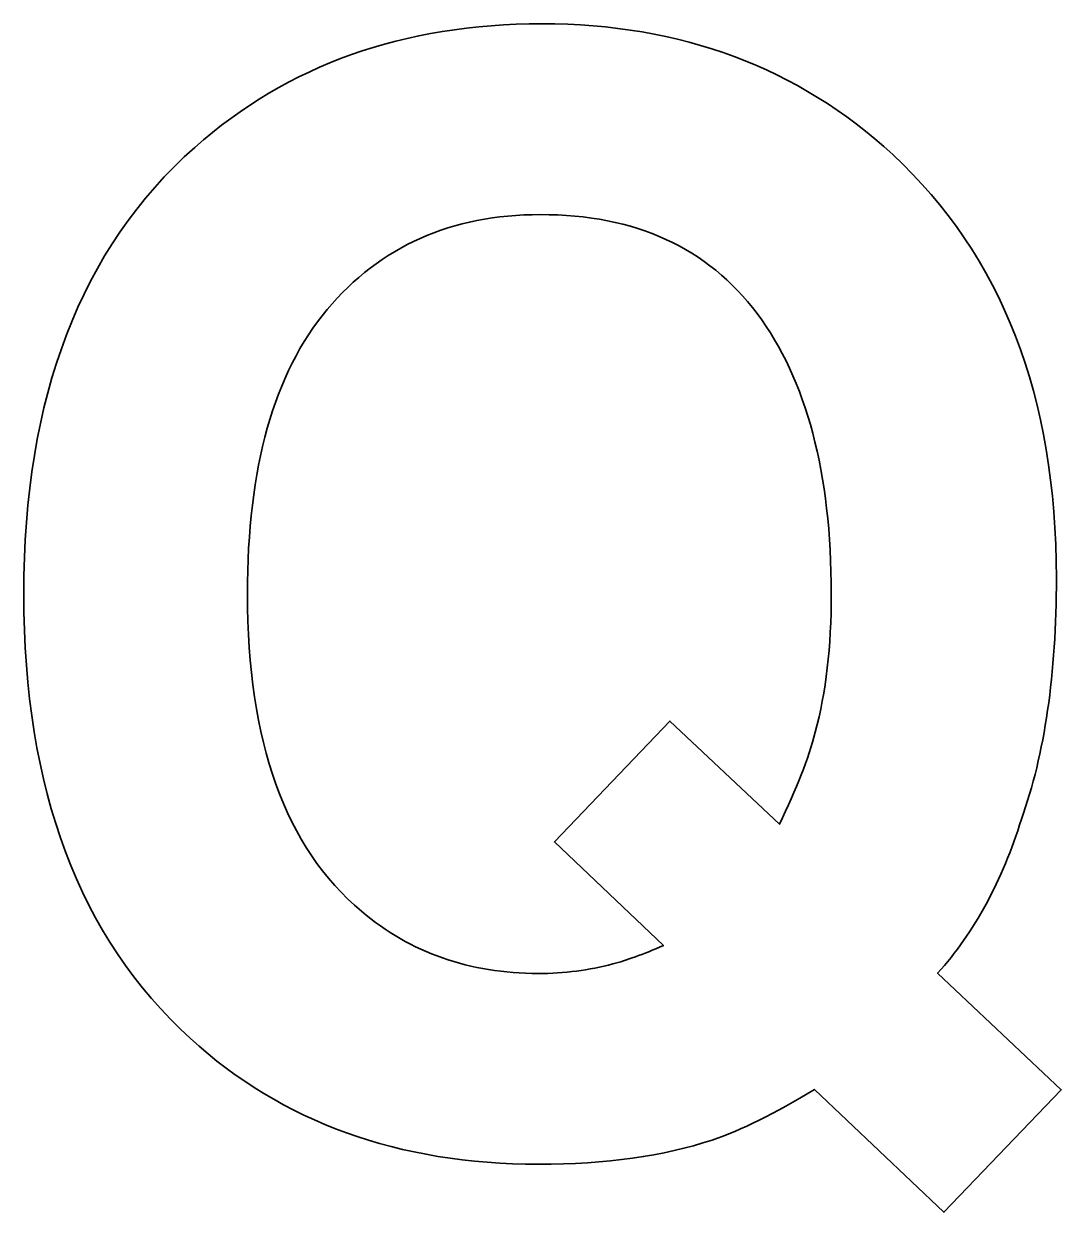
# Model space of a CAD drawing. Header units: inches. Extents: x 0 to 125, y 0 to 143.
import ezdxf

# ---------------------------------------------------------------- set-up
doc = ezdxf.new("R2010")
doc.units = ezdxf.units.IN
doc.header["$MEASUREMENT"] = 0
doc.layers.add('Layer 1', color=7, linetype='Continuous')

msp = doc.modelspace()

# ---------------------------------------------------------------- linework, layer by layer
at = {"layer": 'Layer 1', "color": 179, "lineweight": 35, "true_color": 0x231f20}
for points in [[(120.39, 47.41), (118.1, 39.96), (114.73, 33.77), (110.28, 28.84), (110.28, 28.84), (125.2, 14.78), (125.2, 14.78), (125.2, 14.78), (111.04, 0), (111.04, 0), (111.04, 0), (95.42, 14.82), (95.42, 14.82), (90.66, 11.92), (86.54, 9.89), (83.07, 8.71), (77.24, 6.76), (70.26, 5.79), (62.14, 5.79), (45.2, 5.79), (31.19, 10.84), (20.13, 20.95), (6.71, 33.13), (0, 51), (0, 74.58), (0, 98.33), (6.88, 116.29), (20.64, 128.46), (31.87, 138.4), (45.83, 143.37), (62.53, 143.37), (79.34, 143.37), (93.46, 138.11), (104.86, 127.58), (118.03, 115.41), (124.62, 98.39), (124.62, 76.52), (124.62, 64.93), (123.21, 55.23), (120.39, 47.41)], [(71.1, 29.95), (72.69, 30.37), (74.72, 31.1), (77.19, 32.16), (77.19, 32.16), (64.03, 44.68), (64.03, 44.68), (64.03, 44.68), (77.98, 59.25), (77.98, 59.25), (77.98, 59.25), (91.2, 46.81), (91.2, 46.81), (93.25, 51.04), (94.69, 54.74), (95.52, 57.92), (96.81, 62.68), (97.45, 68.23), (97.45, 74.58), (97.45, 89.16), (94.47, 100.44), (88.5, 108.4), (82.53, 116.37), (73.82, 120.35), (62.35, 120.35), (51.59, 120.35), (43.01, 116.53), (36.6, 108.88), (30.19, 101.24), (26.99, 89.8), (26.99, 74.58), (26.99, 56.76), (31.57, 44), (40.75, 36.3), (46.69, 31.3), (53.81, 28.8), (62.1, 28.8), (65.22, 28.8), (68.22, 29.19), (71.1, 29.95)]]:
    msp.add_open_spline(points, degree=3, knots=[0, 0, 0, 0, 1, 1, 1, 2, 2, 2, 3, 3, 3, 4, 4, 4, 5, 5, 5, 6, 6, 6, 7, 7, 7, 8, 8, 8, 9, 9, 9, 10, 10, 10, 11, 11, 11, 12, 12, 12, 13, 13, 13, 13], dxfattribs=at)

doc.saveas('drawing.dxf')
